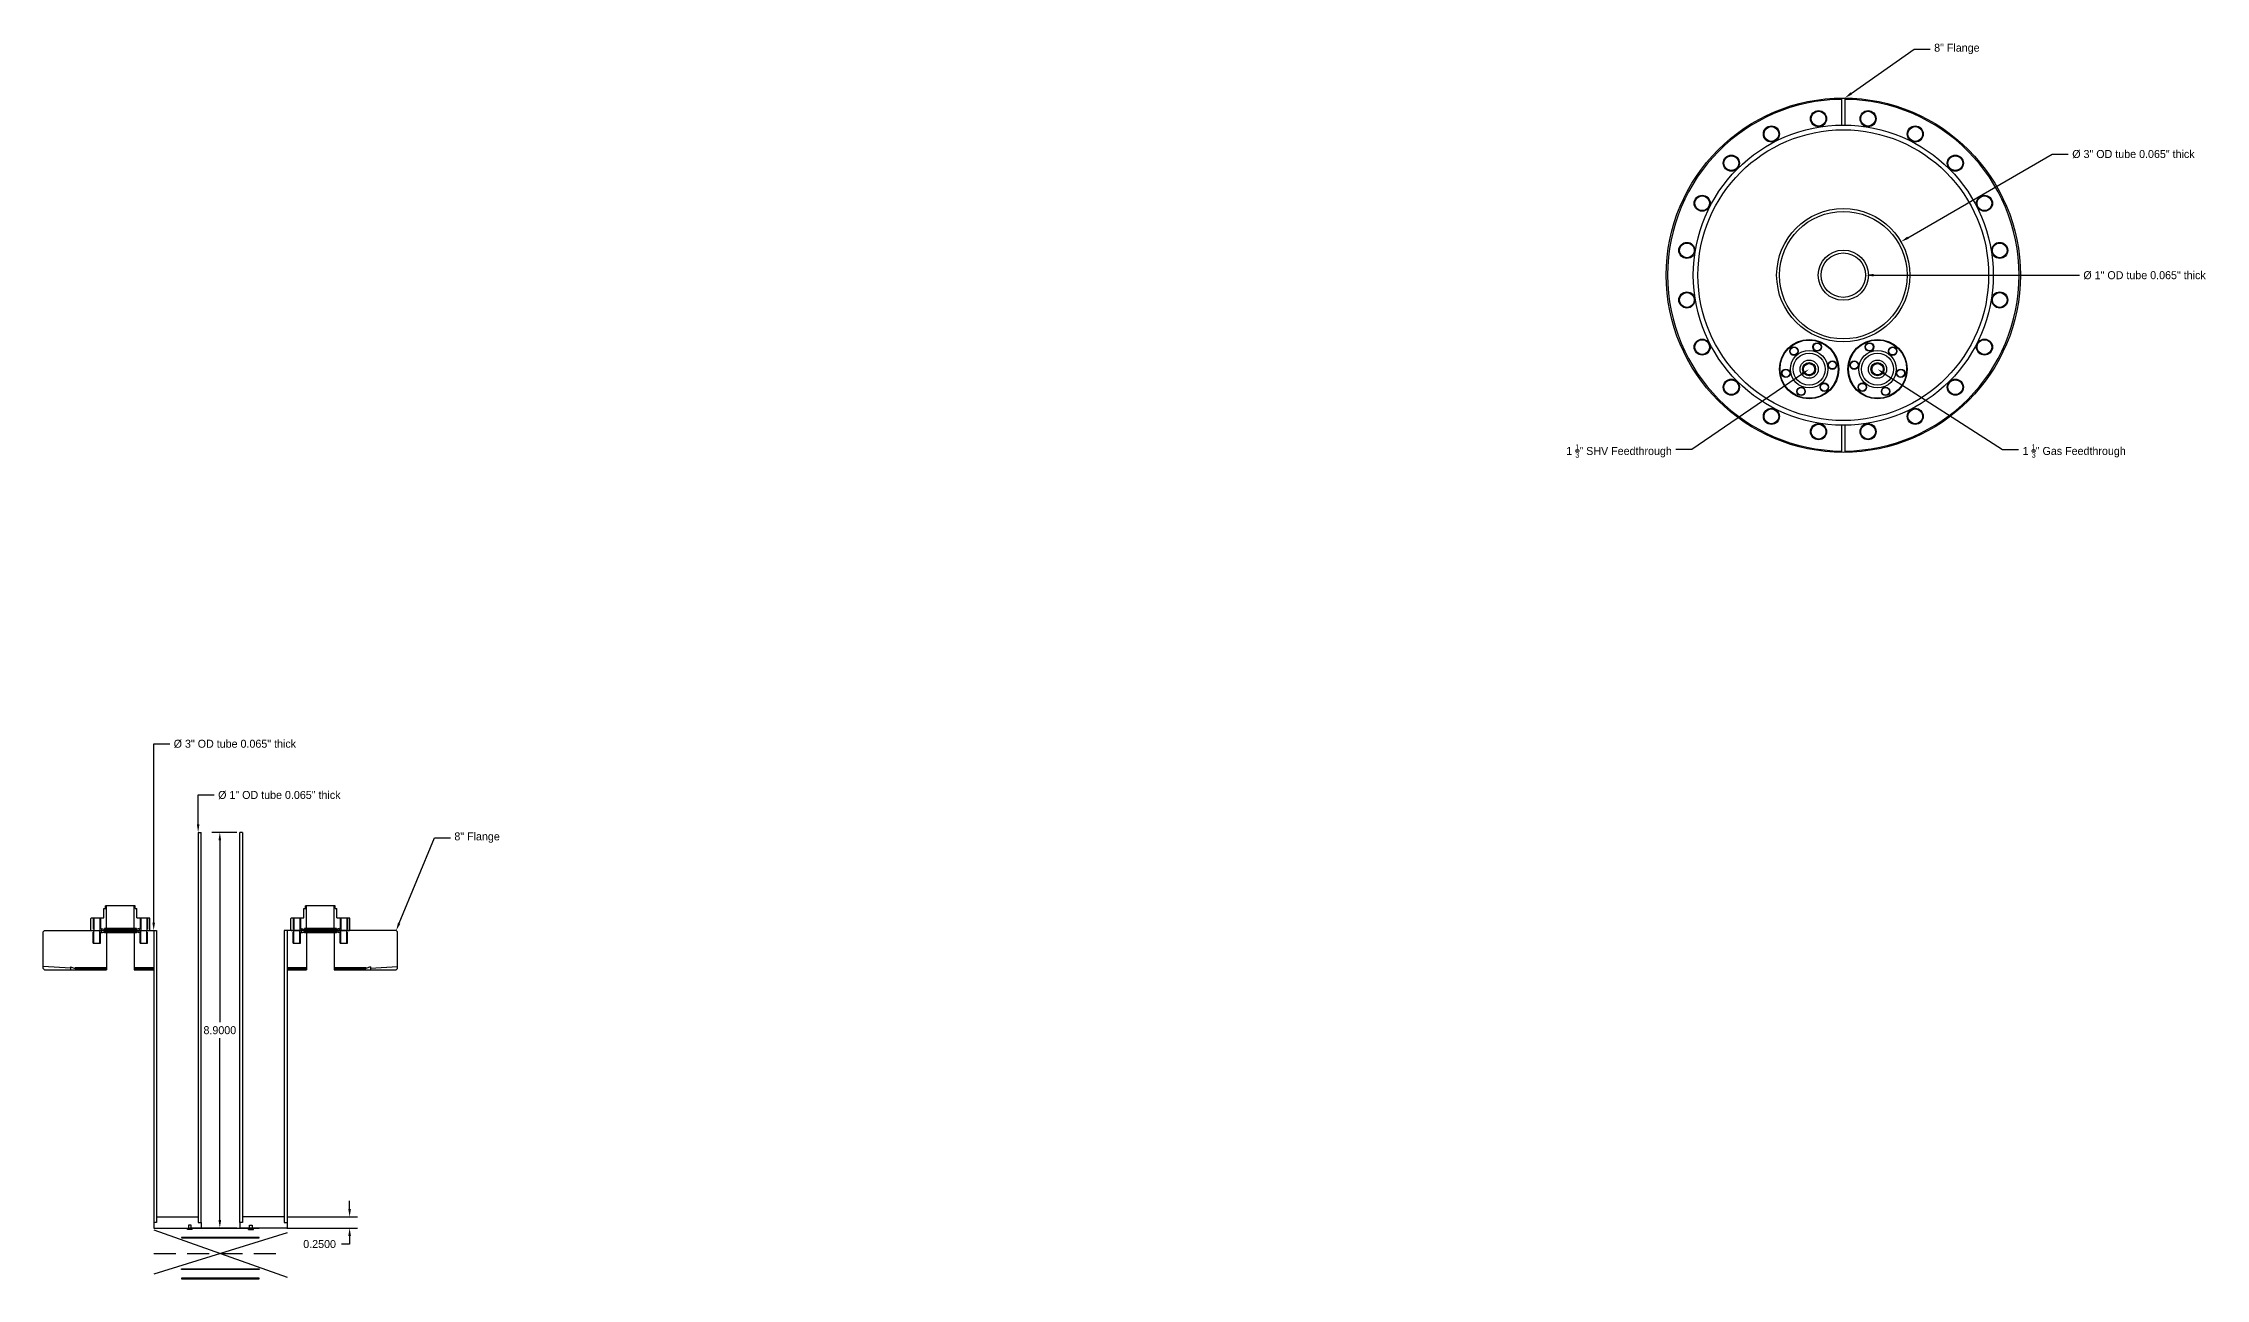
# Model space of a CAD drawing. Header units: inches. Extents: x -25 to 257, y -83 to 99.
# Drawn here: x 119.82 to 168.47, y 37.85 to 65.64 of the extents above; entities that cross this region are included whole.
import ezdxf
from ezdxf import colors
from ezdxf.entities.mleader import LeaderData, LeaderLine
from ezdxf.math import Vec2, Vec3

# ---------------------------------------------------------------- set-up
doc = ezdxf.new("R2010")
doc.units = ezdxf.units.IN
doc.header["$MEASUREMENT"] = 0
doc.linetypes.add('DASHED', pattern=[0.75, 0.5, -0.25])
doc.linetypes.add('HIDDEN', pattern=[0.375, 0.25, -0.125])
doc.layers.add('DEFAULT_2', color=8, linetype='HIDDEN')
doc.dimstyles.get("Standard").update_dxf_attribs({"dimtxt": 0.18, "dimasz": 0.18, "dimexe": 0.18, "dimexo": 0.0625, "dimgap": 0.09, "dimtad": 0, "dimtih": 1, "dimtoh": 1, "dimdec": 4, "dimzin": 0, "dimdsep": 46, "dimtxsty": 'Standard', "dimcen": 0.09, "dimadec": 0, "dimazin": 0, "dimtfac": 1, "dimtdec": 4, "dimtofl": 0, "dimtmove": 0, "dimatfit": 3, "dimfxl": 1, "dimtolj": 1, "dimtzin": 0, "dimarcsym": 0})

# ---------------------------------------------------------------- blocks, each defined once
blk = doc.blocks.new('*D36')
at = {"color": 0, "lineweight": -2, "transparency": 16777216}
for p, q in [((126.711, 39.417), (126.711, 39.597)), ((125.301, 39.237), (126.891, 39.237)), ((125.301, 38.987), (126.891, 38.987)), ((126.711, 38.627), (126.531, 38.627)), ((126.711, 38.807), (126.711, 38.627))]:
    blk.add_line(p, q, dxfattribs=at)
at = {"color": 0, "transparency": 16777216}
for points in [[(126.681, 39.417), (126.741, 39.417), (126.711, 39.237)], [(126.681, 38.807), (126.741, 38.807), (126.711, 38.987)]]:
    blk.add_solid(points, dxfattribs=at)
at = {"layer": 'DEFPOINTS', "color": 0, "transparency": 16777216}
for p in [(125.238, 39.237), (125.238, 38.987), (126.711, 38.987)]:
    blk.add_point(p, dxfattribs=at)
at = {"color": 0, "transparency": 16777216, "insert": (126.036, 38.627), "char_height": 0.18, "attachment_point": 5}
blk.add_mtext('\\A1;0.2500', dxfattribs=at)
blk = doc.blocks.new('*D37')
at = {"color": 0, "lineweight": -2, "transparency": 16777216}
for p, q in [((124.176, 47.887), (123.611, 47.887)), ((123.791, 47.707), (123.791, 43.617)), ((123.791, 39.167), (123.791, 43.257)), ((124.176, 38.987), (123.611, 38.987))]:
    blk.add_line(p, q, dxfattribs=at)
at = {"color": 0, "transparency": 16777216}
for points in [[(123.761, 47.707), (123.821, 47.707), (123.791, 47.887)], [(123.761, 39.167), (123.821, 39.167), (123.791, 38.987)]]:
    blk.add_solid(points, dxfattribs=at)
at = {"layer": 'DEFPOINTS', "color": 0, "transparency": 16777216}
for p in [(123.791, 47.887), (124.238, 47.887), (124.238, 38.987)]:
    blk.add_point(p, dxfattribs=at)
at = {"color": 0, "transparency": 16777216, "insert": (123.791, 43.437), "char_height": 0.18, "attachment_point": 5}
blk.add_mtext('\\A1;8.9000', dxfattribs=at)

msp = doc.modelspace()

# ---------------------------------------------------------------- linework, layer by layer
at = {"color": 7, "linetype": 'Continuous'}
for p, q in [((160.28753, 63.79572), (160.28753, 64.40575)), ((160.35003, 64.40575), (160.35003, 63.79572)), ((160.28753, 56.43599), (160.28753, 57.04601)), ((160.35003, 57.04601), (160.35003, 56.43599)), ((121.888, 46.23732), (121.218, 46.23732)), ((121.218, 46.17732), (121.218, 46.23732)), ((121.2405, 45.72732), (121.2405, 46.23732)), ((121.8655, 45.72732), (121.8655, 46.23732)), ((121.888, 46.17732), (121.888, 46.23732)), ((126.388, 46.23732), (125.718, 46.23732)), ((125.718, 46.17732), (125.718, 46.23732)), ((125.7405, 45.72732), (125.7405, 46.23732)), ((126.3655, 45.72732), (126.3655, 46.23732)), ((126.388, 46.17732), (126.388, 46.23732)), ((120.888, 45.95232), (120.898, 45.96232)), ((120.888, 45.68732), (120.888, 45.95232)), ((120.898, 45.96232), (121.179, 45.96232)), ((120.954, 45.96232), (120.954, 45.67732)), ((121.09, 45.96232), (121.09, 45.67732)), ((121.179, 46.17732), (121.218, 46.17732)), ((121.179, 45.96232), (121.179, 46.17732)), ((121.888, 46.17732), (121.927, 46.17732)), ((121.927, 45.96232), (121.927, 46.17732)), ((121.927, 45.96232), (122.208, 45.96232)), ((122.016, 45.96232), (122.016, 45.67732)), ((122.152, 45.96232), (122.152, 45.67732)), ((122.218, 45.95232), (122.208, 45.96232)), ((122.218, 45.68732), (122.218, 45.95232)), ((125.388, 45.95232), (125.398, 45.96232)), ((125.388, 45.68732), (125.388, 45.95232)), ((125.398, 45.96232), (125.679, 45.96232)), ((125.454, 45.96232), (125.454, 45.67732)), ((125.59, 45.96232), (125.59, 45.67732)), ((125.679, 46.17732), (125.718, 46.17732)), ((125.679, 45.96232), (125.679, 46.17732)), ((126.388, 46.17732), (126.427, 46.17732)), ((126.427, 45.96232), (126.427, 46.17732)), ((126.427, 45.96232), (126.708, 45.96232)), ((126.516, 45.96232), (126.516, 45.67732)), ((126.652, 45.96232), (126.652, 45.67732)), ((126.718, 45.95232), (126.708, 45.96232)), ((126.718, 45.68732), (126.718, 45.95232)), ((119.818, 45.64732), (119.848, 45.67732)), ((119.818, 44.86734), (119.818, 45.64732)), ((119.848, 45.67732), (122.303, 45.67732)), ((120.898, 45.67732), (120.888, 45.68732)), ((120.898, 45.67732), (122.208, 45.67732)), ((120.954, 45.39232), (120.954, 45.67732)), ((121.09, 45.39232), (121.09, 45.67732)), ((121.131, 45.72589), (121.193, 45.70332)), ((121.131, 45.72589), (121.131, 45.67732)), ((121.131, 45.62875), (121.131, 45.67732)), ((121.131, 45.62875), (121.193, 45.65132)), ((121.913, 45.72732), (121.193, 45.72732)), ((121.193, 45.72732), (121.193, 45.70332)), ((121.193, 45.70332), (121.913, 45.70332)), ((121.193, 45.65132), (121.913, 45.65132)), ((121.193, 45.62732), (121.193, 45.65132)), ((121.913, 45.62732), (121.193, 45.62732)), ((121.2405, 45.62732), (121.2405, 44.79732)), ((121.8655, 45.62732), (121.8655, 44.79732)), ((121.913, 45.72732), (121.913, 45.70332)), ((121.975, 45.72589), (121.913, 45.70332)), ((121.913, 45.62732), (121.913, 45.65132)), ((121.975, 45.62875), (121.913, 45.65132)), ((121.975, 45.72589), (121.975, 45.67732)), ((121.975, 45.62875), (121.975, 45.67732)), ((122.016, 45.39232), (122.016, 45.67732)), ((122.152, 45.39232), (122.152, 45.67732)), ((122.208, 45.67732), (122.218, 45.68732)), ((127.758, 45.67732), (125.303, 45.67732)), ((125.398, 45.67732), (125.388, 45.68732)), ((125.398, 45.67732), (126.708, 45.67732)), ((125.454, 45.39232), (125.454, 45.67732)), ((125.59, 45.39232), (125.59, 45.67732)), ((125.631, 45.72589), (125.693, 45.70332)), ((125.631, 45.72589), (125.631, 45.67732)), ((125.631, 45.62875), (125.631, 45.67732)), ((125.631, 45.62875), (125.693, 45.65132)), ((126.413, 45.72732), (125.693, 45.72732)), ((125.693, 45.72732), (125.693, 45.70332)), ((125.693, 45.70332), (126.413, 45.70332)), ((125.693, 45.65132), (126.413, 45.65132)), ((125.693, 45.62732), (125.693, 45.65132)), ((126.413, 45.62732), (125.693, 45.62732)), ((125.7405, 45.62732), (125.7405, 44.79732)), ((126.3655, 45.62732), (126.3655, 44.79732)), ((126.413, 45.72732), (126.413, 45.70332)), ((126.475, 45.72589), (126.413, 45.70332)), ((126.413, 45.62732), (126.413, 45.65132)), ((126.475, 45.62875), (126.413, 45.65132)), ((126.475, 45.72589), (126.475, 45.67732)), ((126.475, 45.62875), (126.475, 45.67732)), ((126.516, 45.39232), (126.516, 45.67732)), ((126.652, 45.39232), (126.652, 45.67732)), ((126.708, 45.67732), (126.718, 45.68732)), ((127.788, 45.64732), (127.758, 45.67732)), ((127.788, 44.86734), (127.788, 45.64732)), ((120.428, 44.83537), (119.818, 44.86734)), ((119.81812, 44.82732), (119.81812, 44.86733)), ((119.81812, 44.82732), (119.84813, 44.79732)), ((119.84813, 44.79732), (121.2405, 44.79732)), ((120.428, 44.86154), (120.428, 44.83537)), ((120.428, 44.86154), (120.533, 44.82332)), ((120.42815, 44.83536), (120.42815, 44.79732)), ((120.533, 44.84732), (120.533, 44.82332)), ((120.533, 44.84732), (121.2405, 44.84732)), ((120.533, 44.82332), (121.2405, 44.82332)), ((121.8655, 44.84732), (122.303, 44.84732)), ((121.8655, 44.82332), (122.303, 44.82332)), ((121.8655, 44.79732), (122.303, 44.79732)), ((125.303, 44.84732), (125.7405, 44.84732)), ((125.303, 44.82332), (125.7405, 44.82332)), ((125.303, 44.79732), (125.7405, 44.79732)), ((126.3655, 44.84732), (127.073, 44.84732)), ((126.3655, 44.82332), (127.073, 44.82332)), ((126.3655, 44.79732), (127.75788, 44.79732)), ((127.178, 44.86154), (127.073, 44.82332)), ((127.073, 44.84732), (127.073, 44.82332)), ((127.17786, 44.83536), (127.17786, 44.79732)), ((127.178, 44.83537), (127.788, 44.86734)), ((127.178, 44.86154), (127.178, 44.83537)), ((127.75788, 44.79732), (127.78788, 44.82732)), ((127.78788, 44.82732), (127.78788, 44.86733))]:
    msp.add_line(p, q, dxfattribs=at)
for p, q in [((123.303, 47.88732), (123.303, 39.23732)), ((123.303, 47.88732), (123.368, 47.88732)), ((123.368, 39.11232), (123.368, 47.88732)), ((124.303, 47.88732), (124.238, 47.88732)), ((124.238, 39.11232), (124.238, 47.88732)), ((124.303, 47.88732), (124.303, 39.23732)), ((120.94, 45.39232), (121.104, 45.39232)), ((122.002, 45.39232), (122.166, 45.39232)), ((122.303, 45.67732), (122.303, 39.11232)), ((122.303, 45.67732), (122.368, 45.67732)), ((122.368, 45.67732), (122.368, 39.23732)), ((125.303, 45.67732), (125.238, 45.67732)), ((125.238, 45.67732), (125.238, 39.23732)), ((125.303, 45.67732), (125.303, 39.11232)), ((125.44, 45.39232), (125.604, 45.39232)), ((126.502, 45.39232), (126.666, 45.39232)), ((122.368, 39.11232), (122.303, 39.11232)), ((122.303, 39.11232), (122.303, 38.98732)), ((122.303, 38.98732), (123.368, 38.98732)), ((122.368, 39.23732), (123.303, 39.23732)), ((122.368, 39.23732), (122.368, 39.11232)), ((122.928, 38.97732), (122.928, 38.98732)), ((122.928, 38.98732), (124.678, 38.98732)), ((124.678, 38.97732), (122.928, 38.97732)), ((123.0605, 38.95232), (123.0605, 38.97732)), ((123.1705, 38.95232), (123.0605, 38.95232)), ((123.1455, 39.04982), (123.0855, 39.04982)), ((123.0855, 39.04982), (123.0855, 38.98732)), ((123.178, 38.98732), (123.1155, 38.98732)), ((123.803, 38.98732), (123.1155, 38.98732)), ((123.1455, 38.98732), (123.1455, 39.04982)), ((123.1705, 38.95232), (123.1705, 38.97732)), ((123.303, 39.23732), (123.303, 39.11232)), ((123.303, 39.11232), (123.368, 39.11232)), ((123.368, 39.11232), (123.368, 38.98732)), ((124.303, 39.11232), (124.238, 39.11232)), ((124.238, 39.11232), (124.238, 38.98732)), ((125.303, 38.98732), (124.238, 38.98732)), ((125.238, 39.23732), (124.303, 39.23732)), ((124.303, 39.23732), (124.303, 39.11232)), ((124.4355, 38.95232), (124.4355, 38.97732)), ((124.4355, 38.95232), (124.5455, 38.95232)), ((124.4605, 38.98732), (124.4605, 39.04982)), ((124.4605, 39.04982), (124.5205, 39.04982)), ((124.5205, 39.04982), (124.5205, 38.98732)), ((124.5455, 38.95232), (124.5455, 38.97732)), ((124.678, 38.98732), (124.678, 38.97732)), ((125.238, 39.23732), (125.238, 39.11232)), ((125.238, 39.11232), (125.303, 39.11232)), ((125.303, 39.11232), (125.303, 38.98732)), ((124.678, 38.77732), (122.928, 38.77732)), ((122.928, 38.77732), (122.928, 38.76732)), ((122.928, 38.76732), (124.678, 38.76732)), ((124.678, 38.76732), (124.678, 38.77732)), ((122.928, 38.05732), (122.928, 38.06732)), ((122.928, 38.06732), (124.678, 38.06732)), ((124.678, 38.05732), (122.928, 38.05732)), ((124.678, 38.06732), (124.678, 38.05732)), ((124.678, 37.85732), (122.928, 37.85732)), ((122.928, 37.85732), (122.928, 37.84732)), ((122.928, 37.84732), (124.678, 37.84732)), ((123.178, 37.84732), (123.1155, 37.84732)), ((124.678, 37.84732), (124.678, 37.85732))]:
    msp.add_line(p, q)
at = {"color": 1}
for p, q in [((122.303, 38.94873), (125.303, 37.88591)), ((125.303, 38.88257), (122.303, 37.95208))]:
    msp.add_line(p, q, dxfattribs=at)
at = {"color": 1, "linetype": 'DASHED'}
msp.add_line((122.303, 38.41732), (125.303, 38.41732), dxfattribs=at)
at = {"color": 7, "linetype": 'Continuous'}
for centre, radius in [((160.31878, 60.42087), 3.985), ((160.31878, 60.42087), 3.375), ((158.70076, 63.59642), 0.181), ((158.70076, 63.59642), 0.166), ((159.76125, 63.94099), 0.181), ((159.76125, 63.94099), 0.166), ((160.87631, 63.94099), 0.181), ((160.87631, 63.94099), 0.166), ((161.9368, 63.59642), 0.181), ((161.9368, 63.59642), 0.166), ((160.31878, 60.42087), 3.27), ((157.79865, 62.941), 0.181), ((157.79865, 62.941), 0.166), ((162.83891, 62.941), 0.181), ((162.83891, 62.941), 0.166), ((157.14323, 62.03889), 0.181), ((157.14323, 62.03889), 0.166), ((163.49433, 62.03889), 0.181), ((163.49433, 62.03889), 0.166), ((156.79866, 60.9784), 0.181), ((156.79866, 60.9784), 0.166), ((163.8389, 60.9784), 0.181), ((163.8389, 60.9784), 0.166), ((156.79866, 59.86334), 0.181), ((156.79866, 59.86334), 0.166), ((163.8389, 59.86334), 0.181), ((163.8389, 59.86334), 0.166), ((157.14323, 58.80285), 0.181), ((157.14323, 58.80285), 0.166), ((159.54923, 58.30656), 0.665), ((159.54923, 58.30656), 0.655), ((159.73085, 58.80554), 0.096), ((159.73085, 58.80554), 0.086), ((161.08833, 58.30656), 0.665), ((161.08833, 58.30656), 0.655), ((160.90671, 58.80554), 0.096), ((160.90671, 58.80554), 0.086), ((163.49433, 58.80285), 0.181), ((163.49433, 58.80285), 0.166), ((159.20791, 58.71333), 0.096), ((159.20791, 58.71333), 0.086), ((159.54923, 58.30656), 0.422), ((159.54923, 58.30656), 0.36), ((159.54923, 58.30656), 0.20501), ((159.54923, 58.30656), 0.14699), ((159.54923, 58.30656), 0.126), ((160.07217, 58.39877), 0.096), ((160.07217, 58.39877), 0.086), ((160.56539, 58.39877), 0.096), ((160.56539, 58.39877), 0.086), ((161.08833, 58.30656), 0.422), ((161.08833, 58.30656), 0.36), ((161.08833, 58.30656), 0.20501), ((161.08833, 58.30656), 0.14699), ((161.08833, 58.30656), 0.126), ((161.42965, 58.71333), 0.096), ((161.42965, 58.71333), 0.086), ((157.79865, 57.90074), 0.181), ((157.79865, 57.90074), 0.166), ((159.0263, 58.21435), 0.096), ((159.0263, 58.21435), 0.086), ((159.36762, 57.80758), 0.096), ((159.89056, 57.89979), 0.096), ((159.89056, 57.89979), 0.086), ((160.74701, 57.89979), 0.096), ((160.74701, 57.89979), 0.086), ((161.26994, 57.80758), 0.096), ((161.61126, 58.21435), 0.096), ((161.61126, 58.21435), 0.086), ((162.83891, 57.90074), 0.181), ((162.83891, 57.90074), 0.166), ((158.70076, 57.24532), 0.181), ((159.36762, 57.80758), 0.086), ((161.26994, 57.80758), 0.086), ((161.9368, 57.24532), 0.181), ((158.70076, 57.24532), 0.166), ((159.76125, 56.90075), 0.181), ((159.76125, 56.90075), 0.166), ((160.87631, 56.90075), 0.181), ((160.87631, 56.90075), 0.166), ((161.9368, 57.24532), 0.166)]:
    msp.add_circle(centre, radius, dxfattribs=at)
for radius in [1.5, 1.435, 0.565, 0.5]:
    msp.add_circle((160.31878, 60.42087), radius)
for start, end in [(90.452721, 269.547279), (270.452721, 89.547279)]:
    msp.add_arc((160.31878, 60.42087), 3.955, start, end, dxfattribs=at)
at = {"layer": 'DEFAULT_2', "color": 8, "linetype": 'HIDDEN'}
for p, q in [((120.94, 45.96232), (120.94, 45.67732)), ((121.104, 45.96232), (121.104, 45.67732)), ((122.002, 45.96232), (122.002, 45.67732)), ((122.166, 45.96232), (122.166, 45.67732)), ((125.44, 45.96232), (125.44, 45.67732)), ((125.604, 45.96232), (125.604, 45.67732)), ((126.502, 45.96232), (126.502, 45.67732)), ((126.666, 45.96232), (126.666, 45.67732)), ((120.94, 45.39232), (120.94, 45.67732)), ((121.104, 45.39232), (121.104, 45.67732)), ((122.002, 45.39232), (122.002, 45.67732)), ((122.166, 45.39232), (122.166, 45.67732)), ((125.44, 45.39232), (125.44, 45.67732)), ((125.604, 45.39232), (125.604, 45.67732)), ((126.502, 45.39232), (126.502, 45.67732)), ((126.666, 45.39232), (126.666, 45.67732))]:
    msp.add_line(p, q, dxfattribs=at)

# ---------------------------------------------------------------- dimensions: what is measured, and where the dimension line sits
for base, p1, p2, picture, middle in [((123.79092, 47.88732), (124.238, 38.98732), (124.238, 47.88732), '*D37', (123.79092, 43.43732)), ((126.71066, 38.98732), (125.238, 39.23732), (125.238, 38.98732), '*D36', (126.03566, 38.62732))]:
    dim = msp.add_linear_dim(base=base, p1=p1, p2=p2, angle=90, dimstyle='Standard')
    dim.commit()
    dim.dimension.update_dxf_attribs({"geometry": picture, "text_midpoint": middle})

# ---------------------------------------------------------------- leaders
ml = msp.add_multileader_mtext('Standard')
ml.set_content('8" Flange', color=256)
ml.set_leader_properties()
ml.build(insert=Vec2(0, 0))
ml.multileader.update_dxf_attribs({"dogleg_length": 0.36, "arrow_head_size": 0.18})
ctx = ml.context
ctx.base_point, ctx.char_height, ctx.arrow_head_size, ctx.landing_gap_size, ctx.plane_origin = Vec3(162.27253, 65.50786), 0.18, 0.18, 0.09, Vec3(160.35003, 64.40575)
notes = []
notes.append((ctx, [(0, (1, 1, 0), (161.91253, 65.50786), (1, 0), 0.36, [(0, [(160.35003, 64.40575)], 0, [])])]))
ctx.mtext.insert, ctx.mtext.flow_direction = Vec3(162.36253, 65.62786), 5
ml = msp.add_multileader_mtext('Standard')
ml.set_content('%%C 3" OD tube 0.065" thick', color=256)
ml.set_leader_properties()
ml.build(insert=Vec2(0, 0))
ml.multileader.update_dxf_attribs({"dogleg_length": 0.36, "arrow_head_size": 0.18})
ctx = ml.context
ctx.base_point, ctx.char_height, ctx.arrow_head_size, ctx.landing_gap_size, ctx.plane_origin = Vec3(165.37968, 63.14647), 0.18, 0.18, 0.09, Vec3(160.31878, 60.42087)
notes.append((ctx, [(0, (1, 1, 0), (165.01968, 63.14647), (1, 0), 0.36, [(0, [(161.61644, 61.17326)], 0, [])])]))
ctx.mtext.insert, ctx.mtext.flow_direction = Vec3(165.46968, 63.23647), 5
ml = msp.add_multileader_mtext('Standard')
ml.set_content('%%C 1" OD tube 0.065" thick', color=256)
ml.set_leader_properties()
ml.build(insert=Vec2(0, 0))
ml.multileader.update_dxf_attribs({"dogleg_length": 0.36, "arrow_head_size": 0.18})
ctx = ml.context
ctx.base_point, ctx.char_height, ctx.arrow_head_size, ctx.landing_gap_size, ctx.plane_origin = Vec3(165.62964, 60.42087), 0.18, 0.18, 0.09, Vec3(160.31878, 60.42087)
notes.append((ctx, [(0, (1, 1, 0), (165.26964, 60.42087), (1, 0), 0.36, [(0, [(160.81878, 60.42087)], 0, [])])]))
ctx.mtext.insert, ctx.mtext.flow_direction = Vec3(165.71964, 60.51087), 5
ml = msp.add_multileader_mtext('Standard')
ml.set_content('\\A1;1 {\\H0.7x;\\S1/3;}" SHV Feedthrough', color=256)
ml.set_leader_properties()
ml.build(insert=Vec2(0, 0))
ml.multileader.update_dxf_attribs({"dogleg_length": 0.36, "arrow_head_size": 0.18})
ctx = ml.context
ctx.base_point, ctx.char_height, ctx.arrow_head_size, ctx.landing_gap_size, ctx.plane_origin = Vec3(152.94425, 56.4981), 0.18, 0.18, 0.09, Vec3(159.54923, 58.30656)
ctx.text_align_type = 2
notes.append((ctx, [(0, (1, 1, 0), (156.91025, 56.4981), (-1, 0), 0.36, [(0, [(159.54923, 58.30656)], 0, [])])]))
ctx.mtext.insert, ctx.mtext.alignment, ctx.mtext.flow_direction = Vec3(156.46025, 56.6181), 3, 5
ml = msp.add_multileader_mtext('Standard')
ml.set_content('\\A1;1 {\\H0.7x;\\S1/3;}" Gas Feedthrough', color=256)
ml.set_leader_properties()
ml.build(insert=Vec2(0, 0))
ml.multileader.update_dxf_attribs({"dogleg_length": 0.36, "arrow_head_size": 0.18})
ctx = ml.context
ctx.base_point, ctx.char_height, ctx.arrow_head_size, ctx.landing_gap_size, ctx.plane_origin = Vec3(164.2635, 56.4981), 0.18, 0.18, 0.09, Vec3(161.08833, 58.30656)
notes.append((ctx, [(0, (1, 1, 0), (163.9035, 56.4981), (1, 0), 0.36, [(0, [(161.08833, 58.30656)], 0, [])])]))
ctx.mtext.insert, ctx.mtext.flow_direction = Vec3(164.3535, 56.6181), 5
ml = msp.add_multileader_mtext('Standard')
ml.set_content('%%C 3" OD tube 0.065" thick', color=256)
ml.set_leader_properties()
ml.build(insert=Vec2(0, 0))
ml.multileader.update_dxf_attribs({"dogleg_length": 0.36, "arrow_head_size": 0.18})
ctx = ml.context
ctx.base_point, ctx.char_height, ctx.arrow_head_size, ctx.landing_gap_size, ctx.plane_origin = Vec3(122.663, 49.88139), 0.18, 0.18, 0.09, Vec3(122.303, 45.67732)
notes.append((ctx, [(0, (1, 1, 0), (122.303, 49.88139), (1, 0), 0.36, [(0, [(122.303, 45.67732)], 0, [])])]))
ctx.mtext.insert, ctx.mtext.flow_direction = Vec3(122.753, 49.97139), 5
ml = msp.add_multileader_mtext('Standard')
ml.set_content('%%C 1" OD tube 0.065" thick', color=256)
ml.set_leader_properties()
ml.build(insert=Vec2(0, 0))
ml.multileader.update_dxf_attribs({"dogleg_length": 0.36, "arrow_head_size": 0.18})
ctx = ml.context
ctx.base_point, ctx.char_height, ctx.arrow_head_size, ctx.landing_gap_size, ctx.plane_origin = Vec3(123.663, 48.72936), 0.18, 0.18, 0.09, Vec3(123.303, 47.88732)
notes.append((ctx, [(0, (1, 1, 0), (123.303, 48.72936), (1, 0), 0.36, [(0, [(123.303, 47.88732)], 0, [])])]))
ctx.mtext.insert, ctx.mtext.flow_direction = Vec3(123.753, 48.81936), 5
ml = msp.add_multileader_mtext('Standard')
ml.set_content('8" Flange', color=256)
ml.set_leader_properties()
ml.build(insert=Vec2(0, 0))
ml.multileader.update_dxf_attribs({"dogleg_length": 0.36, "arrow_head_size": 0.18})
ctx = ml.context
ctx.base_point, ctx.char_height, ctx.arrow_head_size, ctx.landing_gap_size, ctx.plane_origin = Vec3(128.97796, 47.76789), 0.18, 0.18, 0.09, Vec3(127.758, 45.67732)
notes.append((ctx, [(0, (1, 1, 0), (128.61796, 47.76789), (1, 0), 0.36, [(0, [(127.758, 45.67732)], 0, [])])]))
ctx.mtext.insert, ctx.mtext.flow_direction = Vec3(129.06796, 47.88789), 5
for ctx, leaders in notes:
    for number, flags, end, landing, length, lines in leaders:
        leader = LeaderData()
        leader.index, (leader.has_last_leader_line, leader.has_dogleg_vector, leader.attachment_direction) = number, flags
        leader.last_leader_point, leader.dogleg_vector, leader.dogleg_length = Vec3(end), Vec3(landing), length
        for number, points, colour, breaks in lines:
            line = LeaderLine()
            line.index, line.vertices, line.color, line.breaks = number, Vec3.list(points), colors.encode_raw_color(colour), breaks
            leader.lines.append(line)
        ctx.leaders.append(leader)

doc.saveas('drawing.dxf')
